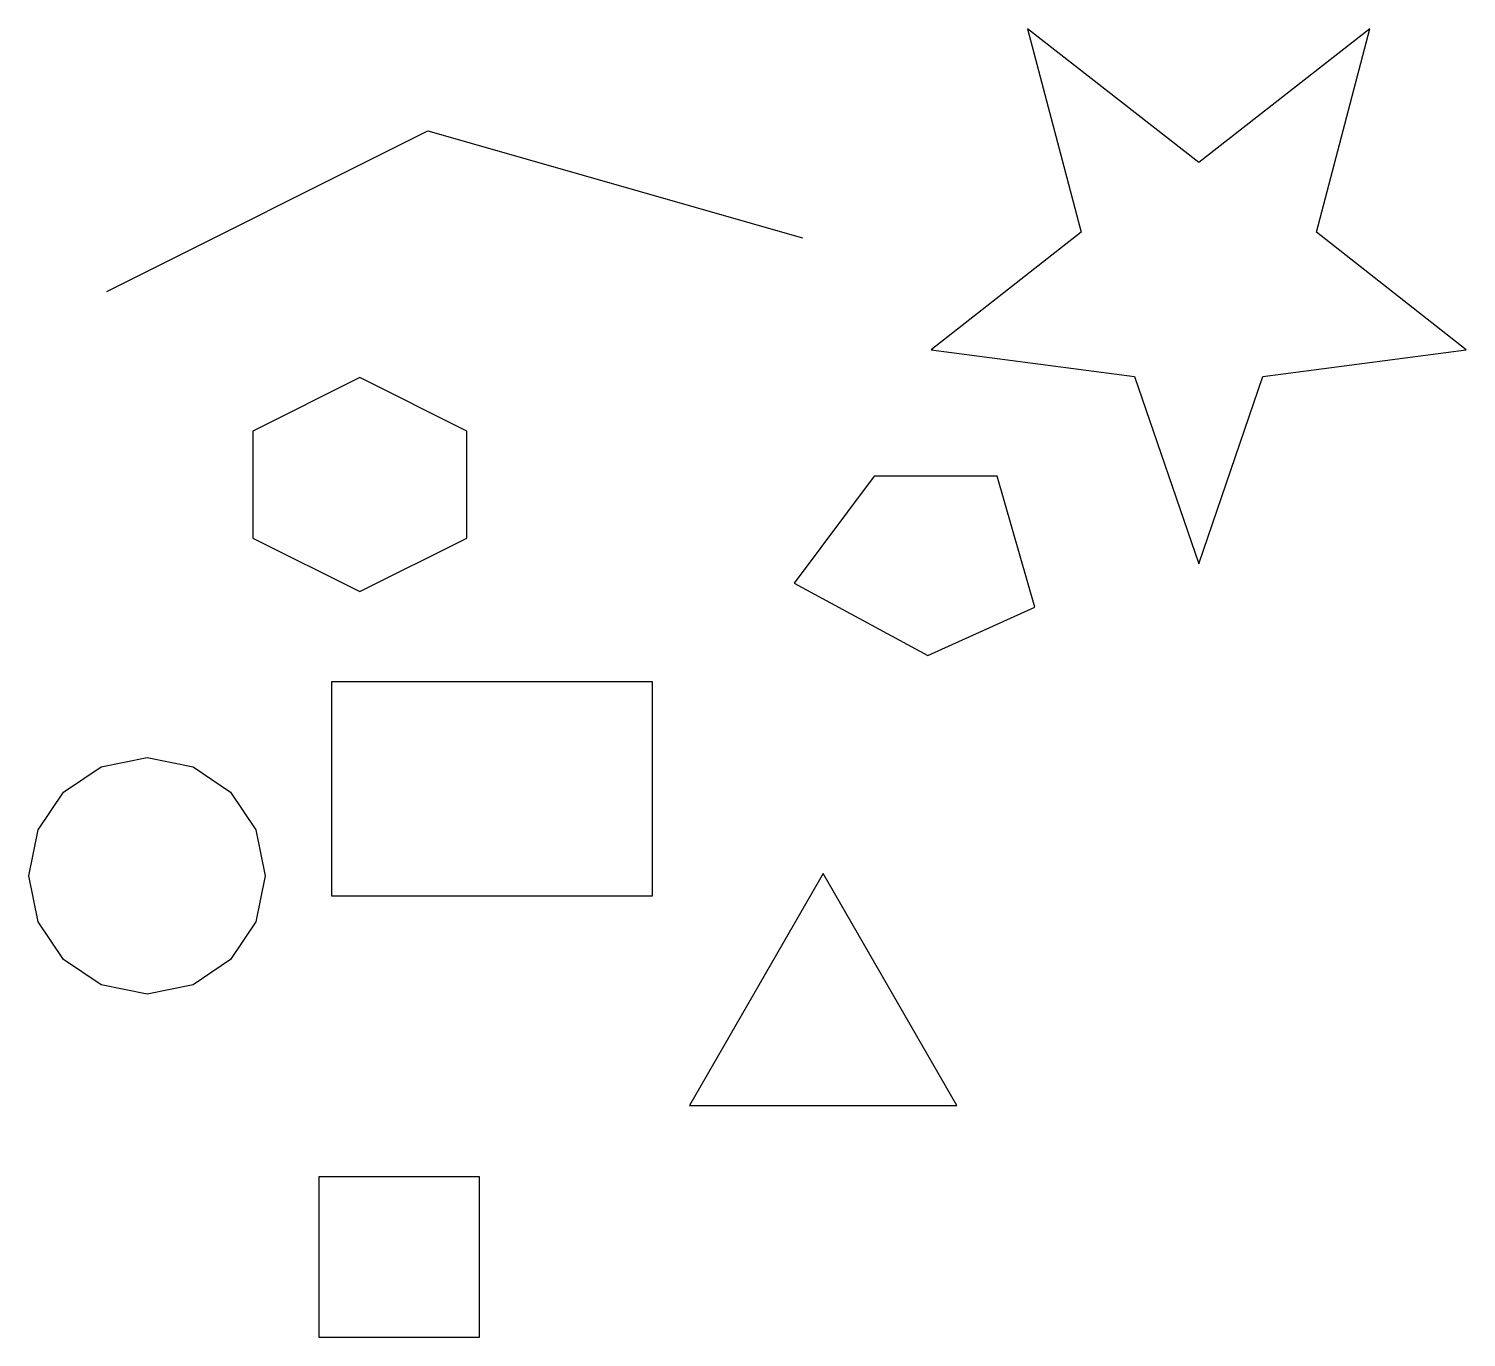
# Model space of a CAD drawing. Header units: metres. Extents: x -0.09 to 2.6, y -0.65 to 1.79.
import ezdxf

# ---------------------------------------------------------------- set-up
doc = ezdxf.new("R2010")
doc.units = ezdxf.units.M
for name, color, linetype in [('__Circle', 7, 'Continuous'), ('__Hexagon', 7, 'Continuous'), ('__Line', 7, 'Continuous'), ('__Pentagon', 7, 'Continuous'), ('__Rectangle', 7, 'Continuous'), ('__Square', 7, 'Continuous'), ('__Star', 7, 'Continuous'), ('__Triangle', 7, 'Continuous')]:
    doc.layers.add(name, color=color, linetype=linetype)

msp = doc.modelspace()

# ---------------------------------------------------------------- linework, layer by layer
at = {"layer": '__Circle'}
msp.add_lwpolyline([(0.3517, 0.2095), (0.3343, 0.1235), (0.287, 0.0532), (0.2167, 0.0059), (0.1307, -0.0115), (0.0447, 0.0059), (-0.0256, 0.0532), (-0.073, 0.1235), (-0.0903, 0.2095), (-0.073, 0.2955), (-0.0256, 0.3658), (0.0447, 0.4132), (0.1307, 0.4305), (0.2167, 0.4132), (0.287, 0.3658), (0.3343, 0.2955), (0.3517, 0.2095)], close=True, dxfattribs=at)
at = {"layer": '__Hexagon'}
msp.add_lwpolyline([(0.3284, 0.8408), (0.5284, 0.7408), (0.7284, 0.8408), (0.7284, 1.0408), (0.5284, 1.1408), (0.3284, 1.0408), (0.3284, 0.8408)], close=True, dxfattribs=at)
at = {"layer": '__Line'}
for points in [[(0.0555, 1.3017), (0.6555, 1.6017)], [(0.6555, 1.6017), (1.3555, 1.4017)]]:
    msp.add_lwpolyline(points, dxfattribs=at)
at = {"layer": '__Pentagon'}
msp.add_lwpolyline([(1.3399, 0.7565), (1.5899, 0.6215), (1.7899, 0.7115), (1.7199, 0.9565), (1.4899, 0.9565), (1.3399, 0.7565)], close=True, dxfattribs=at)
at = {"layer": '__Rectangle'}
msp.add_lwpolyline([(0.4756, 0.172), (1.0756, 0.172), (1.0756, 0.572), (0.4756, 0.572), (0.4756, 0.172)], close=True, dxfattribs=at)
at = {"layer": '__Square'}
msp.add_lwpolyline([(0.4518, -0.6528), (0.7518, -0.6528), (0.7518, -0.3528), (0.4518, -0.3528), (0.4518, -0.6528)], close=True, dxfattribs=at)
at = {"layer": '__Star'}
msp.add_lwpolyline([(2.0963, 0.7926), (2.2163, 1.1426), (2.5963, 1.1926), (2.3163, 1.4126), (2.4163, 1.7926), (2.0963, 1.5426), (1.7763, 1.7926), (1.8763, 1.4126), (1.5963, 1.1926), (1.9763, 1.1426), (2.0963, 0.7926)], close=True, dxfattribs=at)
at = {"layer": '__Triangle'}
msp.add_lwpolyline([(1.1445, -0.2194), (1.6445, -0.2194), (1.3945, 0.2136), (1.1445, -0.2194)], close=True, dxfattribs=at)

doc.saveas('drawing.dxf')
